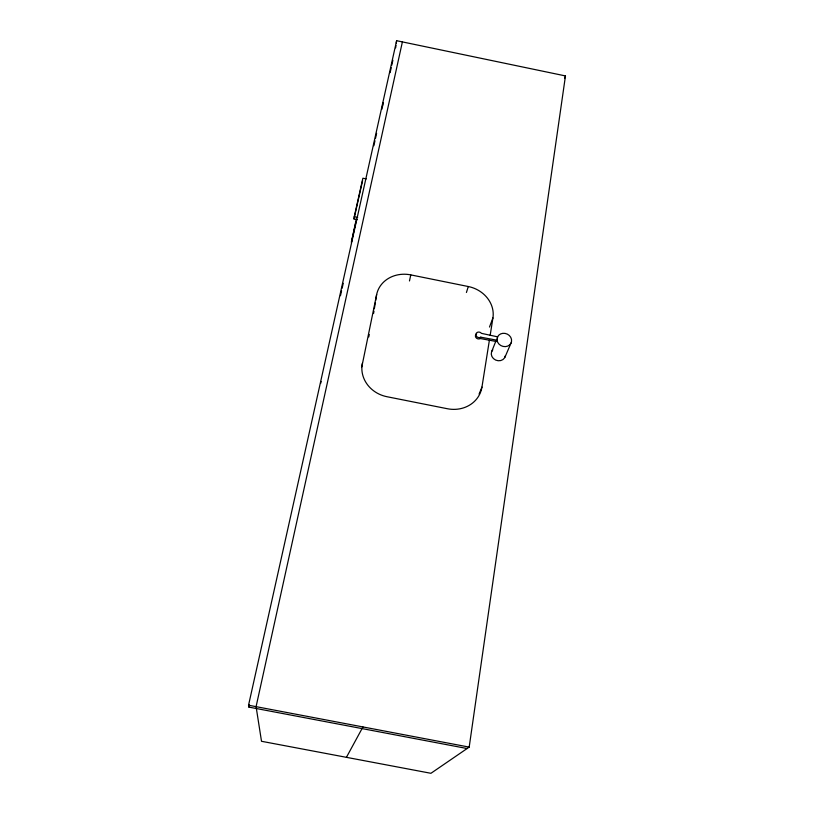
<?xml version="1.0" encoding="UTF-8"?>
<svg xmlns="http://www.w3.org/2000/svg" width="814" height="814" viewBox="0 0 814 814"><rect width="100%" height="100%" fill="white"/><g stroke="black" fill="none" stroke-linecap="round" stroke-linejoin="round"><path stroke-width="1.22" d="M497.049 340.221L497.578 336.843A7.418 6.563 21.4 0 1 509.279 335.46A7.418 6.563 21.4 0 1 507.621 346.133A7.418 6.563 21.4 0 1 497.049 340.221L480.779 337.189A3.093 2.737 19.3 0 1 476.505 336.324A3.093 2.737 19.3 0 1 477.126 332.488A3.093 2.737 19.3 0 1 481.4 333.343L497.578 336.843L497.049 340.221L496.509 341.544L480.28 338.522A3.083 2.737 19.3 0 1 476.017 337.668A3.083 2.737 19.3 0 1 476.648 333.842M357.417 219.648L353.998 218.946L354.243 216.728L362.871 178.225L366.239 178.917M381.919 109.208L383.058 102.544L382.58 106.217M395.645 47.853L395.97 45.472M396.296 43.081L396.622 40.7L565.465 75.926L469.19 747.11L430.932 773.3L261.508 741.289L256.084 706.654L402.391 41.901M361.803 366.87L376.658 294.495A29.701 26.241 12.6 0 1 410.775 274.888L468.294 286.528A29.65 26.16 17.4 0 1 492.928 317.938L490.181 335.236M479.1 394.047L481.949 387.098L489.397 340.171M373.575 313.502L373.962 311.131M374.348 308.75L375.315 302.808M375.692 300.437L376.658 294.495M368.762 336.965L369.271 334.483M409.473 280.962L410.775 274.888M356.267 219.353L351.383 242.307L356.033 221.469M467.124 748.534L248.911 707.112L248.535 705.219L396.622 40.7M320.675 383.363L321.092 381.471M248.911 707.112L249.471 704.629M340.476 295.696L341.585 290.74M342.134 288.258L343.233 283.303M373.85 145.747L374.959 140.791M375.508 138.319L376.607 133.354M390.12 72.639L391.229 67.684M391.778 65.201L392.877 60.246M353.998 218.946L362.606 180.535M466.422 292.48L468.294 286.528M564.662 78.205L565.465 75.926M480.28 338.522L480.779 337.189M489.489 327.035L492.928 317.938M491.829 351.2L496.174 340.354M504.934 357.244L511.039 343.03M346.418 757.335L362.942 726.943M248.535 705.219L469.19 747.11M354.243 216.728L357.672 217.419M481.949 387.098A30.494 27.635 18.8 0 1 447.415 408.74L386.965 396.713A30.535 27.737 12.4 0 1 362.372 363.217M505.423 355.637A7.214 6.431 21.6 0 1 495.604 360.042A7.214 6.431 21.6 0 1 492.775 349.806"/></g></svg>
